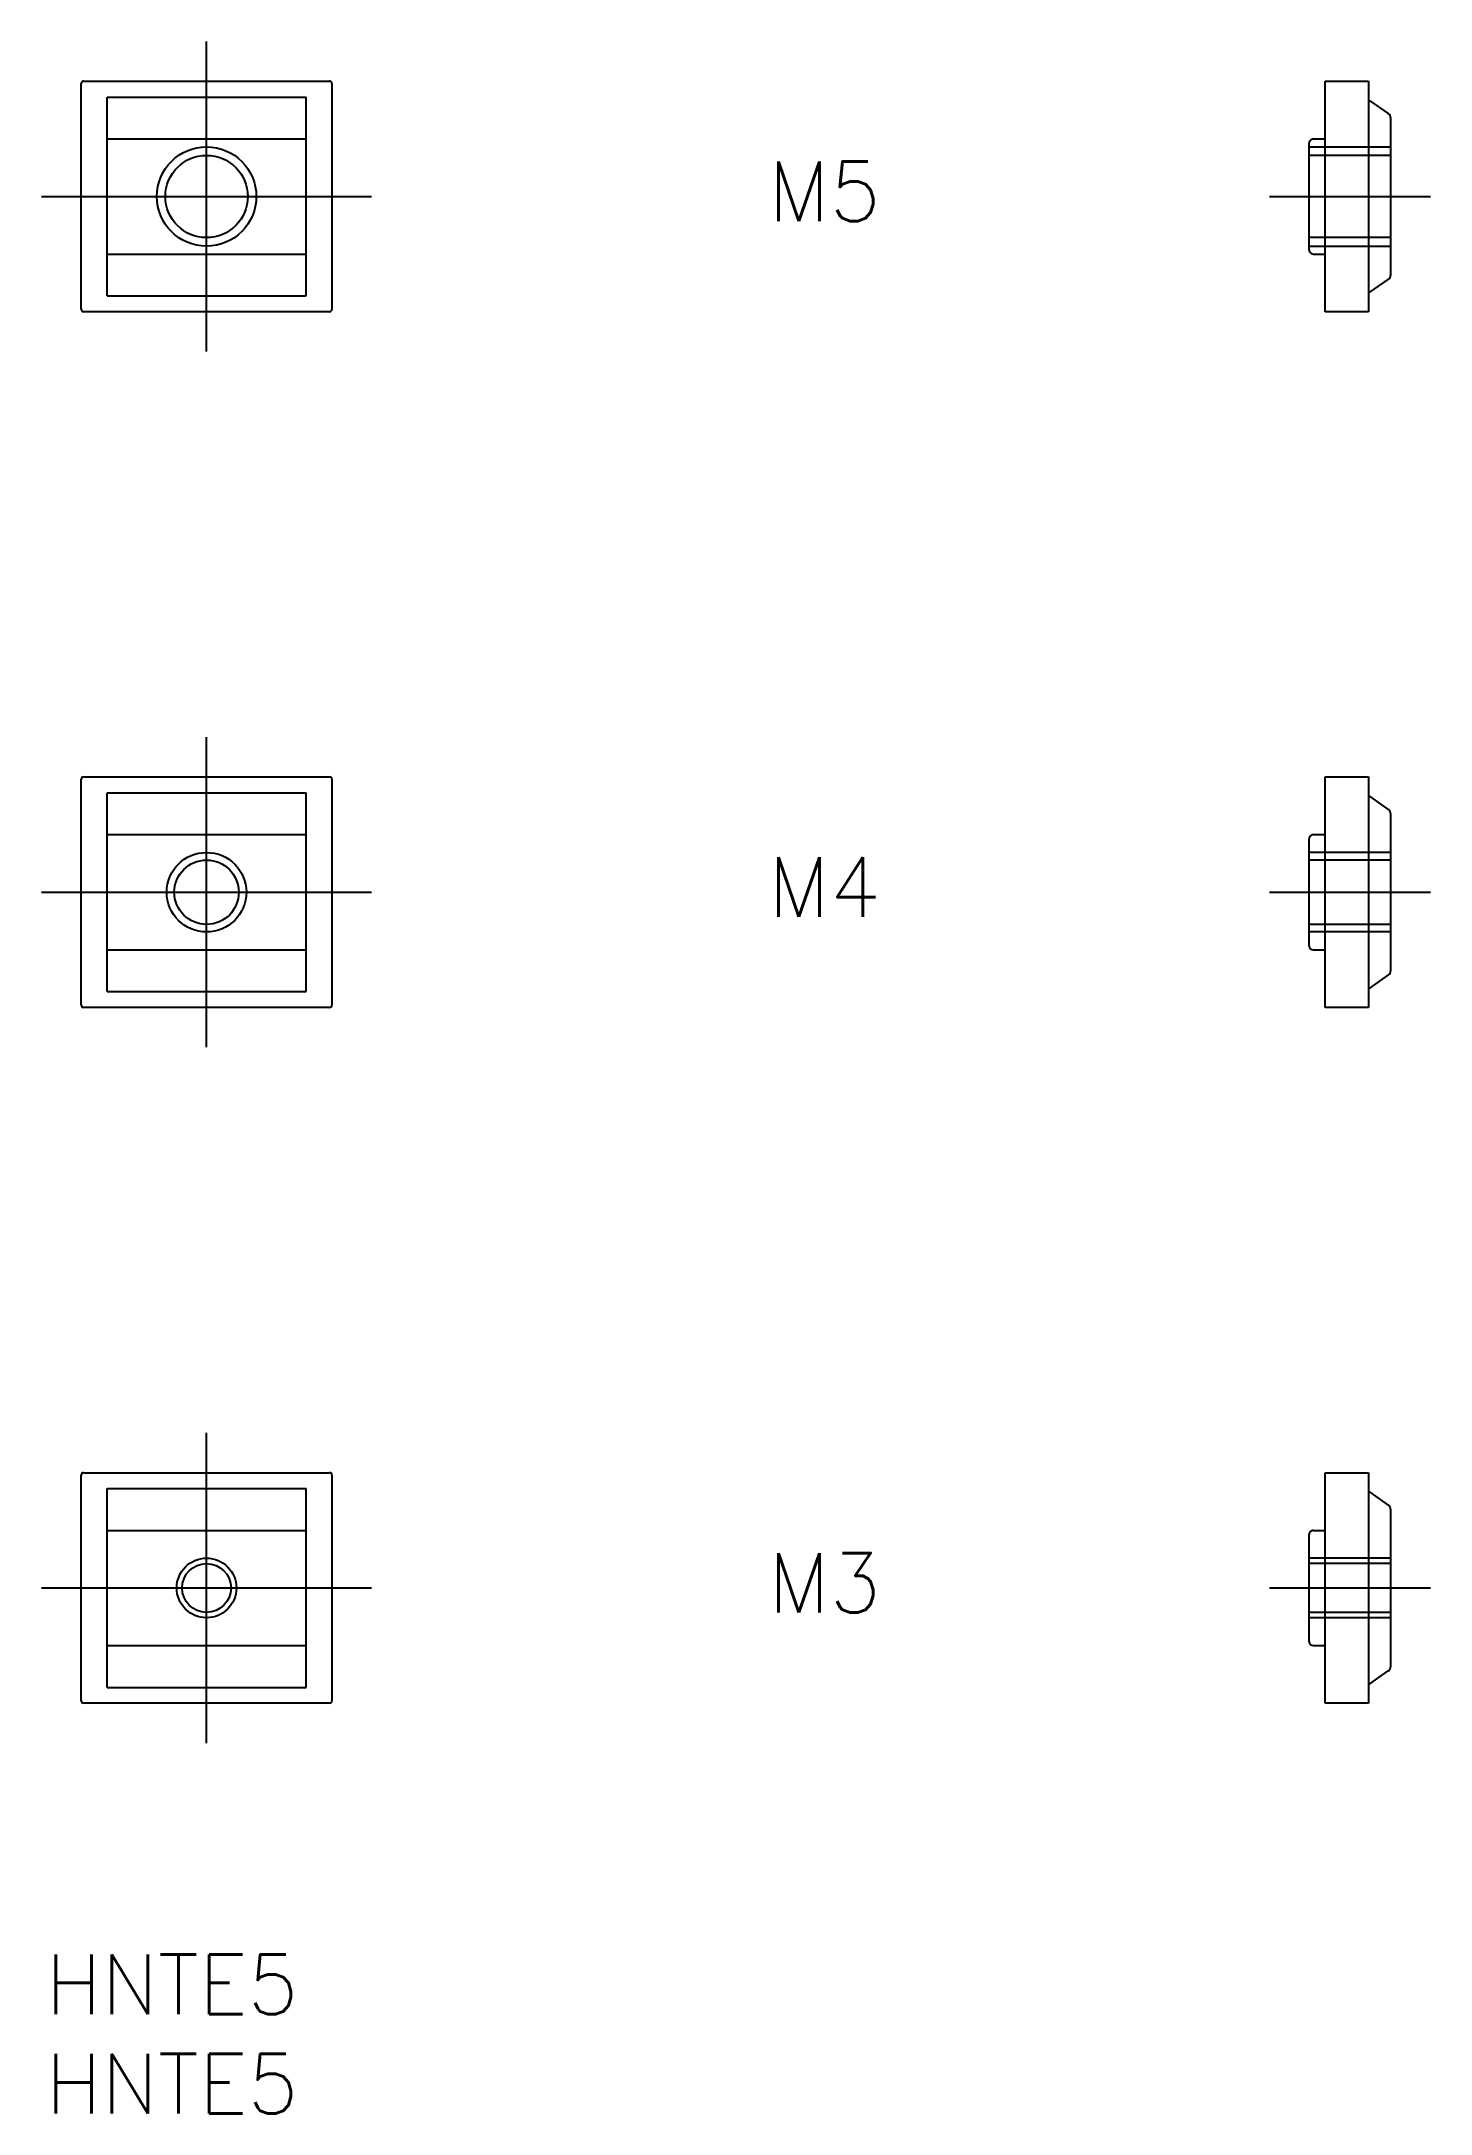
# Model space of a CAD drawing. Extents: x -8 to 62, y -26 to 78.
import ezdxf

# ---------------------------------------------------------------- set-up
doc = ezdxf.new("R2010")
doc.units = 0
doc.linetypes.add('CENTER', pattern=[50.8, 31.75, -6.35, 6.35, -6.35])
doc.linetypes.add('DASHED', pattern=[19.05, 12.7, -6.35])
doc.layers.get('0').update_dxf_attribs({"linetype": 'CONTINUOUS'})
doc.layers.add('CENTER', color=1, linetype='CONTINUOUS')
doc.styles.get("Standard").update_dxf_attribs({"font": 'txt.shx', "height": 3, "bigfont": 'bigfont.shx'})

# ---------------------------------------------------------------- blocks, each defined once
blk = doc.blocks.new('*U2')
at = {"color": 7, "linetype": 'CONTINUOUS'}
blk.add_text('HNTE5', height=3, dxfattribs=at).set_placement((-8.1, -21.44))
blk = doc.blocks.new('*U3')
at = {"color": 7, "linetype": 'CONTINUOUS'}
blk.add_text('HNTE5', height=3, dxfattribs=at).set_placement((-8.1, -26.44))
blk = doc.blocks.new('*U4')
at = {"color": 7, "linetype": 'CONTINUOUS'}
blk.add_text('M3', height=3, dxfattribs=at).set_placement((28.24, -1.24))
blk = doc.blocks.new('*U5')
at = {"color": 7, "linetype": 'CONTINUOUS'}
blk.add_text('M4', height=3, dxfattribs=at).set_placement((28.24, 33.76))
blk = doc.blocks.new('*U6')
at = {"color": 7, "linetype": 'CONTINUOUS'}
blk.add_text('M5', height=3, dxfattribs=at).set_placement((28.24, 68.76))

msp = doc.modelspace()

# ---------------------------------------------------------------- linework, layer by layer
at = {"color": 7, "linetype": 'CONTINUOUS'}
for p, q in [((-6.3, 64.33), (-6.3, 75.68)), ((-6.18, 75.8), (6.18, 75.8)), ((6.3, 75.68), (6.3, 64.33)), ((56.24, 64.2), (56.24, 75.8)), ((56.24, 75.8), (58.42, 75.8)), ((58.42, 75.8), (58.42, 64.2)), ((-5, 65), (-5, 75)), ((-5, 75), (5, 75)), ((5, 65), (5, 75)), ((58.48, 74.82), (59.41, 74.17)), ((59.54, 66.07), (59.54, 73.93)), ((-5, 72.9), (5, 72.9)), ((55.44, 67.3), (55.44, 72.7)), ((55.64, 72.9), (56.24, 72.9)), ((-5, 67.1), (5, 67.1)), ((55.64, 67.1), (56.24, 67.1)), ((58.48, 65.18), (59.41, 65.83)), ((-5, 65), (5, 65)), ((6.18, 64.2), (-6.18, 64.2)), ((58.42, 64.2), (56.24, 64.2)), ((-6.3, 29.33), (-6.3, 40.68)), ((-6.18, 40.8), (6.18, 40.8)), ((6.3, 40.68), (6.3, 29.33)), ((56.24, 29.2), (56.24, 40.8)), ((56.24, 40.8), (58.42, 40.8)), ((58.42, 40.8), (58.42, 29.2)), ((-5, 40), (5, 40)), ((-5, 30), (-5, 40)), ((5, 30), (5, 40)), ((58.48, 39.82), (59.41, 39.17)), ((59.54, 31.07), (59.54, 38.93)), ((-5, 37.9), (5, 37.9)), ((55.44, 32.3), (55.44, 37.7)), ((55.64, 37.9), (56.24, 37.9)), ((-5, 32.1), (5, 32.1)), ((55.64, 32.1), (56.24, 32.1)), ((58.48, 30.18), (59.41, 30.83)), ((6.18, 29.2), (-6.18, 29.2)), ((-5, 30), (5, 30)), ((58.42, 29.2), (56.24, 29.2)), ((-6.3, -5.67), (-6.3, 5.68)), ((-6.18, 5.8), (6.18, 5.8)), ((6.3, 5.68), (6.3, -5.67)), ((56.24, -5.8), (56.24, 5.8)), ((56.24, 5.8), (58.42, 5.8)), ((58.42, 5.8), (58.42, -5.8)), ((-5, 5), (5, 5)), ((-5, -5), (-5, 5)), ((5, -5), (5, 5)), ((58.48, 4.82), (59.41, 4.17)), ((59.54, -3.93), (59.54, 3.93)), ((-5, 2.9), (5, 2.9)), ((55.44, -2.7), (55.44, 2.7)), ((55.64, 2.9), (56.24, 2.9)), ((-5, -2.9), (5, -2.9)), ((55.64, -2.9), (56.24, -2.9)), ((-5, -5), (5, -5)), ((58.48, -4.82), (59.41, -4.17)), ((6.18, -5.8), (-6.18, -5.8)), ((58.42, -5.8), (56.24, -5.8))]:
    msp.add_line(p, q, dxfattribs=at)
at = {"color": 3, "linetype": 'DASHED'}
for p, q in [((55.44, 72.5), (59.54, 72.5)), ((59.54, 72.07), (55.44, 72.07)), ((59.54, 67.93), (55.44, 67.93)), ((55.44, 67.5), (59.54, 67.5)), ((59.54, 37), (55.44, 37)), ((59.54, 36.62), (55.44, 36.62)), ((59.54, 33.38), (55.44, 33.38)), ((59.54, 33), (55.44, 33)), ((59.54, 1.5), (55.44, 1.5)), ((59.54, 1.23), (55.44, 1.23)), ((59.54, -1.23), (55.44, -1.23)), ((59.54, -1.5), (55.44, -1.5))]:
    msp.add_line(p, q, dxfattribs=at)
at = {"color": 3, "linetype": 'CONTINUOUS'}
for centre, radius in [((0, 70), 2.5), ((0, 35), 2), ((0, 0), 1.5)]:
    msp.add_circle(centre, radius, dxfattribs=at)
at = {"color": 7, "linetype": 'CONTINUOUS'}
for centre, radius in [((0, 70), 2.07), ((0, 35), 1.62), ((0, 0), 1.23)]:
    msp.add_circle(centre, radius, dxfattribs=at)
for centre, radius, start, end in [((-6.18, 75.68), 0.125, 90, 180), ((6.18, 75.68), 0.125, 0, 90), ((57.91, 74), 1, 55.008, 58.9877), ((59.24, 73.93), 0.3, 0, 55.0079), ((55.64, 72.7), 0.2, 90, 180), ((55.64, 67.3), 0.2, 180, 270), ((59.24, 66.07), 0.3, 304.992, 0), ((57.91, 66), 1, 301.0123, 304.992), ((-6.18, 64.33), 0.125, 180, 270), ((6.18, 64.33), 0.125, 270, 0), ((-6.18, 40.68), 0.125, 90, 180), ((6.18, 40.68), 0.125, 0, 90), ((57.91, 39), 1, 55.008, 58.9877), ((59.24, 38.93), 0.3, 0, 55.0079), ((55.64, 37.7), 0.2, 90, 180), ((55.64, 32.3), 0.2, 180, 270), ((59.24, 31.07), 0.3, 304.992, 0), ((-6.18, 29.33), 0.125, 180, 270), ((6.18, 29.33), 0.125, 270, 0), ((57.91, 31), 1, 301.0123, 304.992), ((-6.18, 5.68), 0.125, 90, 180), ((6.18, 5.68), 0.125, 0, 90), ((57.91, 4), 1, 55.008, 58.9877), ((59.24, 3.93), 0.3, 0, 55.0079), ((55.64, 2.7), 0.2, 90, 180), ((55.64, -2.7), 0.2, 180, 270), ((59.24, -3.93), 0.3, 304.992, 0), ((57.91, -4), 1, 301.0123, 304.992), ((-6.18, -5.67), 0.125, 180, 270), ((6.18, -5.67), 0.125, 270, 0)]:
    msp.add_arc(centre, radius, start, end, dxfattribs=at)
at = {"layer": 'CENTER', "color": 1, "linetype": 'CENTER'}
for p, q in [((0, 62.2), (0, 77.8)), ((-8.3, 70), (8.3, 70)), ((53.44, 70), (61.54, 70)), ((0, 27.2), (0, 42.8)), ((-8.3, 35), (8.3, 35)), ((53.44, 35), (61.54, 35)), ((0, -7.8), (0, 7.8)), ((-8.3, 0), (8.3, 0)), ((53.44, 0), (61.54, 0))]:
    msp.add_line(p, q, dxfattribs=at)

# ---------------------------------------------------------------- block references
at = {"color": 7, "linetype": 'CONTINUOUS'}
for name in ['*U6', '*U5', '*U4', '*U2', '*U3']:
    msp.add_blockref(name, (0, 0), dxfattribs=at)

doc.saveas('drawing.dxf')
